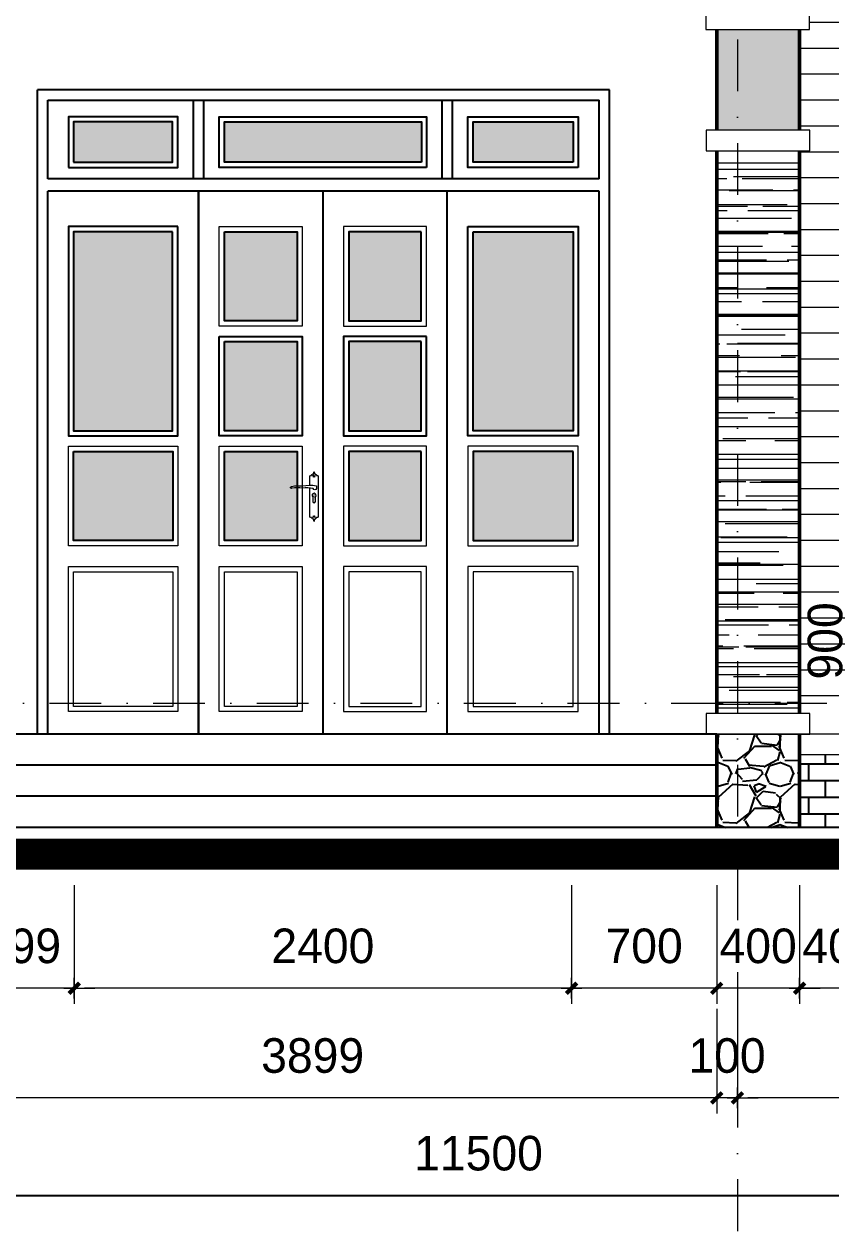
# Model space of a CAD drawing. Header units: millimetres. Extents: x 615730 to 2792744, y 139412 to 597571.
# Drawn here: x 727127 to 731020, y 287690 to 293491 of the extents above; entities that cross this region are included whole.
import ezdxf

# ---------------------------------------------------------------- set-up
doc = ezdxf.new("R2010")
doc.units = ezdxf.units.MM
doc.header["$MEASUREMENT"] = 0
doc.header["$PDMODE"] = 34
doc.linetypes.add('DASHDOT', pattern=[1, 0.5, -0.25, 0, -0.25])
doc.layers.get('0').update_dxf_attribs({"lineweight": 5})
for name, color, linetype, lineweight in [('3', 7, 'Continuous', 18), ('DIM', 7, 'Continuous', 50), ('HATCH', 42, 'Continuous', 5), ('KT', 148, 'Continuous', 18), ('NET-THAY', 4, 'Continuous', 20), ('TIM TRUC', 149, 'DASHDOT', 9), ('VATLIEU', 35, 'Continuous', 9), ('VLIEU', 250, 'Continuous', 9)]:
    doc.layers.add(name, color=color, linetype=linetype, lineweight=lineweight)
for name, color, linetype in [('DA', 135, 'Continuous'), ('H', 252, 'Continuous'), ('HACH', 250, 'Continuous'), ('NET MANH', 252, 'Continuous'), ('noi that', 29, 'Continuous'), ('NOITHAT', 144, 'Continuous'), ('VL', 155, 'Continuous')]:
    doc.layers.add(name, color=color, linetype=linetype)
doc.styles.add('VNI-AVO', font='vni-roms.shx')
doc.dimstyles.new('1-50b', dxfattribs={"dimtxt": 167, "dimasz": 50, "dimexe": 75, "dimexo": 150, "dimgap": 120, "dimtad": 1, "dimdec": 0, "dimzin": 12, "dimtxsty": 'VNI-AVO', "dimblk": ']', "dimcen": 0, "dimdle": 50, "dimclrd": 252, "dimclre": 252, "dimclrt": 2, "dimadec": 0, "dimazin": 0, "dimtfac": 1, "dimtdec": 0, "dimtix": 1, "dimtmove": 2, "dimatfit": 0, "dimldrblk": 'OPEN90', "dimfxl": 1, "dimlwd": -1, "dimlwe": -1, "dimarcsym": 0})

# ---------------------------------------------------------------- blocks, each defined once
blk = doc.blocks.new('KH')
for p, q in [((-8, 103), (-2, 103)), ((-4.9, 100), (-4.9, 105.9)), ((-8, -90.3), (-2, -90.3)), ((-4.9, -87.2), (-4.9, -93.2))]:
    blk.add_line(p, q)
for points, format in [([(-24.9, 60.5), (-24.9, 106.4, -0.071609), (-17.2, 108.3, 0.479125), (-18, 110.4, -0.235926), (-14.6, 111, 0.959415), (-12.5, 110.7, -0.383133), (-10.2, 112.7), (-8.1, 112.7), (-8.1, 113.4), (-9.3, 113.4, -0.653045), (-7.7, 117.5, 0.420902), (-6.1, 121.7, -0.384053), (-4.9, 126.4, -0.384053), (-3.8, 121.7, 0.420902), (-2.1, 117.5, -0.653045), (-0.5, 113.4), (-1.8, 113.4), (-1.8, 112.7), (0.3, 112.7, -0.383133), (2.6, 110.7, 0.959415), (4.8, 111, -0.235926), (8.1, 110.4, 0.479125), (7.4, 108.3, -0.071609), (15.1, 106.4), (15.1, -93.6, -0.071609), (7.4, -95.6, 0.479125), (8.1, -97.7, -0.235926), (4.8, -98.3, 0.959415), (2.6, -97.9, -0.383133), (0.3, -99.9), (-1.8, -99.9), (-1.8, -100.7), (-0.5, -100.7, -0.653045), (-2.1, -104.8, 0.420902), (-3.8, -109, -0.384053), (-4.9, -113.6, -0.384053), (-6.1, -109, 0.420902), (-7.7, -104.8, -0.653045), (-9.3, -100.7), (-8.1, -100.7), (-8.1, -99.9), (-10.2, -99.9, -0.383133), (-12.5, -97.9, 0.959415), (-14.6, -98.3, -0.235926), (-18, -97.7, 0.479125), (-17.2, -95.6, -0.071609), (-24.9, -93.6), (-24.9, 46.9)], "xyb"), ([(-4.8, 16.2, 6, 6, 0), (-4.8, 11.5, 4, 3, 0), (-4.8, 3.2, 1.8, 0.8, 0), (-4.8, -4.9, 1, 1.2, 0), (-4.8, -7.9, 1.2, 1.2, 0)], "xyseb")]:
    blk.add_lwpolyline(points, format=format)
blk.add_lwpolyline([(-9.5, 45, 0.067822), (-59.8, 46.7, 0.044011), (-111.6, 46.7, -0.789754), (-119.2, 50.9, -0.143435), (-92.2, 57.5, 0.029716), (-27.7, 60.3, -0.075751), (6.4, 57.7), (6.4, 44.8, -0.717442)], format="xyb", close=True)
for points in [[(-11.2, 4.2), (-11.2, -18.5)], [(1.6, -18.5), (1.6, 4.2)]]:
    blk.add_lwpolyline(points)
for centre in [(-4.9, 103), (-4.9, -90.3)]:
    blk.add_circle(centre, 3.92)
for centre, radius, start, end in [((-4.8, 11.8), 9.94, 309.90019, 230.09981), ((-4.8, -18.5), 6.38, 180, 0)]:
    blk.add_arc(centre, radius, start, end)
blk = doc.blocks.new(']')
for p, q in [((1, 0), (-1, 0)), ((0, 1), (0, -1))]:
    blk.add_line(p, q)
at = {"color": 9, "const_width": 0.4}
blk.add_lwpolyline([(-0.51, -0.51), (0.51, 0.51)], dxfattribs=at)
blk = doc.blocks.new('*D33')
at = {"layer": 'DEFPOINTS', "color": 0, "transparency": 16777216}
for p in [(730868.9, 289485.2), (731268.9, 289485.2), (730868.9, 288837.4)]:
    blk.add_point(p, dxfattribs=at)
at = {"layer": 'HATCH', "color": 252, "transparency": 16777216}
for p, q in [((730868.9, 289335.2), (730868.9, 288762.4)), ((731268.9, 289335.2), (731268.9, 288762.4)), ((730818.9, 288837.4), (730768.9, 288837.4)), ((731268.9, 288837.4), (730868.9, 288837.4)), ((731318.9, 288837.4), (731368.9, 288837.4))]:
    blk.add_line(p, q, dxfattribs=at)
at = {"layer": 'HATCH', "color": 252, "transparency": 16777216, "xscale": 50, "yscale": 50, "zscale": 50}
blk.add_blockref(']', (730868.9, 288837.4), dxfattribs=at)
at = {"layer": 'HATCH', "color": 252, "transparency": 16777216, "xscale": 50, "yscale": 50, "zscale": 50, "rotation": 180}
blk.add_blockref(']', (731268.9, 288837.4), dxfattribs=at)
at = {"layer": 'HATCH', "color": 2, "transparency": 16777216, "insert": (731068.9, 289040.9), "char_height": 167, "attachment_point": 5, "style": 'VNI-AVO'}
blk.add_mtext('400', dxfattribs=at)
blk = doc.blocks.new('_Open90')
at = {"color": 0, "linetype": 'ByBlock', "lineweight": -2}
for p, q in [((0, 0), (-1, 0)), ((-0.5, 0.5), (0, 0)), ((0, 0), (-0.5, -0.5))]:
    blk.add_line(p, q, dxfattribs=at)
blk = doc.blocks.new('*D34')
at = {"layer": 'DEFPOINTS', "color": 0, "transparency": 16777216}
for p in [(730468.9, 289485.2), (730868.9, 289485.2), (730468.9, 288837.4)]:
    blk.add_point(p, dxfattribs=at)
at = {"layer": 'HATCH', "color": 252, "transparency": 16777216}
for p, q in [((730468.9, 289335.2), (730468.9, 288762.4)), ((730868.9, 289335.2), (730868.9, 288762.4)), ((730418.9, 288837.4), (730368.9, 288837.4)), ((730868.9, 288837.4), (730468.9, 288837.4)), ((730918.9, 288837.4), (730968.9, 288837.4))]:
    blk.add_line(p, q, dxfattribs=at)
at = {"layer": 'HATCH', "color": 252, "transparency": 16777216, "xscale": 50, "yscale": 50, "zscale": 50}
blk.add_blockref(']', (730468.9, 288837.4), dxfattribs=at)
at = {"layer": 'HATCH', "color": 252, "transparency": 16777216, "xscale": 50, "yscale": 50, "zscale": 50, "rotation": 180}
blk.add_blockref(']', (730868.9, 288837.4), dxfattribs=at)
at = {"layer": 'HATCH', "color": 2, "transparency": 16777216, "insert": (730668.9, 289040.9), "char_height": 167, "attachment_point": 5, "style": 'VNI-AVO'}
blk.add_mtext('400', dxfattribs=at)
blk = doc.blocks.new('*D35')
at = {"layer": 'DEFPOINTS', "color": 0, "transparency": 16777216}
for p in [(729768.7, 289485.2), (730468.9, 289485.2), (729768.7, 288837.4)]:
    blk.add_point(p, dxfattribs=at)
at = {"layer": 'HATCH', "color": 252, "transparency": 16777216}
for p, q in [((729768.7, 289335.2), (729768.7, 288762.4)), ((730468.9, 289335.2), (730468.9, 288762.4)), ((730418.9, 288837.4), (729818.7, 288837.4))]:
    blk.add_line(p, q, dxfattribs=at)
at = {"layer": 'HATCH', "color": 252, "transparency": 16777216, "xscale": 50, "yscale": 50, "zscale": 50, "rotation": 180}
blk.add_blockref(']', (729768.7, 288837.4), dxfattribs=at)
at = {"layer": 'HATCH', "color": 252, "transparency": 16777216, "xscale": 50, "yscale": 50, "zscale": 50}
blk.add_blockref(']', (730468.9, 288837.4), dxfattribs=at)
at = {"layer": 'HATCH', "color": 2, "transparency": 16777216, "insert": (730118.8, 289040.9), "char_height": 167, "attachment_point": 5, "style": 'VNI-AVO'}
blk.add_mtext('700', dxfattribs=at)
blk = doc.blocks.new('*D36')
at = {"layer": 'DEFPOINTS', "color": 0, "transparency": 16777216}
for p in [(727368.7, 289485.2), (729768.7, 289485.2), (727368.7, 288837.4)]:
    blk.add_point(p, dxfattribs=at)
at = {"layer": 'HATCH', "color": 252, "transparency": 16777216}
for p, q in [((727368.7, 289335.2), (727368.7, 288762.4)), ((729768.7, 289335.2), (729768.7, 288762.4)), ((729718.7, 288837.4), (727418.7, 288837.4))]:
    blk.add_line(p, q, dxfattribs=at)
at = {"layer": 'HATCH', "color": 252, "transparency": 16777216, "xscale": 50, "yscale": 50, "zscale": 50, "rotation": 180}
blk.add_blockref(']', (727368.7, 288837.4), dxfattribs=at)
at = {"layer": 'HATCH', "color": 252, "transparency": 16777216, "xscale": 50, "yscale": 50, "zscale": 50}
blk.add_blockref(']', (729768.7, 288837.4), dxfattribs=at)
at = {"layer": 'HATCH', "color": 2, "transparency": 16777216, "insert": (728568.7, 289040.9), "char_height": 167, "attachment_point": 5, "style": 'VNI-AVO'}
blk.add_mtext('2400', dxfattribs=at)
blk = doc.blocks.new('*D37')
at = {"layer": 'DEFPOINTS', "color": 0, "transparency": 16777216}
for p in [(726869.7, 289613.9), (727368.7, 289485.2), (726869.7, 288837.4)]:
    blk.add_point(p, dxfattribs=at)
at = {"layer": 'HATCH', "color": 252, "transparency": 16777216}
for p, q in [((726869.7, 289463.9), (726869.7, 288762.4)), ((727368.7, 289335.2), (727368.7, 288762.4)), ((726819.7, 288837.4), (726769.7, 288837.4)), ((727368.7, 288837.4), (726869.7, 288837.4)), ((727418.7, 288837.4), (727468.7, 288837.4))]:
    blk.add_line(p, q, dxfattribs=at)
at = {"layer": 'HATCH', "color": 252, "transparency": 16777216, "xscale": 50, "yscale": 50, "zscale": 50}
blk.add_blockref(']', (726869.7, 288837.4), dxfattribs=at)
at = {"layer": 'HATCH', "color": 252, "transparency": 16777216, "xscale": 50, "yscale": 50, "zscale": 50, "rotation": 180}
blk.add_blockref(']', (727368.7, 288837.4), dxfattribs=at)
at = {"layer": 'HATCH', "color": 2, "transparency": 16777216, "insert": (727119.2, 289040.9), "char_height": 167, "attachment_point": 5, "style": 'VNI-AVO'}
blk.add_mtext('499', dxfattribs=at)
blk = doc.blocks.new('*D383')
at = {"layer": 'DEFPOINTS', "color": 0, "ltscale": 10, "transparency": 16777216}
for p in [(723569.7, 289614, 4.6), (735069.7, 289485.2), (735069.7, 287837)]:
    blk.add_point(p, dxfattribs=at)
at = {"layer": 'VL', "color": 252, "ltscale": 10, "transparency": 16777216}
for p, q in [((723569.7, 289464), (723569.7, 287762)), ((735069.7, 289335.2), (735069.7, 287762)), ((723619.7, 287837), (735019.7, 287837))]:
    blk.add_line(p, q, dxfattribs=at)
at = {"layer": 'VL', "color": 252, "ltscale": 10, "transparency": 16777216, "xscale": 50, "yscale": 50, "zscale": 50, "rotation": 180}
blk.add_blockref(']', (723569.7, 287837), dxfattribs=at)
at = {"layer": 'VL', "color": 252, "ltscale": 10, "transparency": 16777216, "xscale": 50, "yscale": 50, "zscale": 50}
blk.add_blockref(']', (735069.7, 287837), dxfattribs=at)
at = {"layer": 'VL', "color": 2, "ltscale": 10, "transparency": 16777216, "insert": (729319.7, 288040.5), "char_height": 167, "attachment_point": 5, "style": 'VNI-AVO'}
blk.add_mtext('11500', dxfattribs=at)
blk = doc.blocks.new('*D617')
at = {"layer": 'DEFPOINTS', "color": 0, "ltscale": 10, "transparency": 16777216}
for p in [(733768.7, 288952.9), (730568.7, 288837.4), (730568.7, 288308.2)]:
    blk.add_point(p, dxfattribs=at)
at = {"layer": 'KT', "color": 252, "ltscale": 10, "transparency": 16777216}
for p, q in [((733768.7, 288802.9), (733768.7, 288233.2)), ((730568.7, 288687.4), (730568.7, 288233.2)), ((733718.7, 288308.2), (730618.7, 288308.2))]:
    blk.add_line(p, q, dxfattribs=at)
at = {"layer": 'KT', "color": 252, "ltscale": 10, "transparency": 16777216, "xscale": 50, "yscale": 50, "zscale": 50, "rotation": 180}
blk.add_blockref(']', (730568.7, 288308.2), dxfattribs=at)
at = {"layer": 'KT', "color": 252, "ltscale": 10, "transparency": 16777216, "xscale": 50, "yscale": 50, "zscale": 50}
blk.add_blockref(']', (733768.7, 288308.2), dxfattribs=at)
at = {"layer": 'KT', "color": 2, "ltscale": 10, "transparency": 16777216, "insert": (732168.7, 288511.7), "char_height": 167, "attachment_point": 5, "style": 'VNI-AVO'}
blk.add_mtext('3200', dxfattribs=at)
blk = doc.blocks.new('*D618')
at = {"layer": 'DEFPOINTS', "color": 0, "ltscale": 10, "transparency": 16777216}
for p in [(730468.9, 288887.4), (730568.7, 288837.4), (730468.9, 288308.2)]:
    blk.add_point(p, dxfattribs=at)
at = {"layer": 'KT', "color": 252, "ltscale": 10, "transparency": 16777216}
for p, q in [((730468.9, 288737.4), (730468.9, 288233.2)), ((730568.7, 288687.4), (730568.7, 288233.2)), ((730418.9, 288308.2), (730368.9, 288308.2)), ((730568.7, 288308.2), (730468.9, 288308.2)), ((730618.7, 288308.2), (730668.7, 288308.2))]:
    blk.add_line(p, q, dxfattribs=at)
at = {"layer": 'KT', "color": 252, "ltscale": 10, "transparency": 16777216, "xscale": 50, "yscale": 50, "zscale": 50}
blk.add_blockref(']', (730468.9, 288308.2), dxfattribs=at)
at = {"layer": 'KT', "color": 252, "ltscale": 10, "transparency": 16777216, "xscale": 50, "yscale": 50, "zscale": 50, "rotation": 180}
blk.add_blockref(']', (730568.7, 288308.2), dxfattribs=at)
at = {"layer": 'KT', "color": 2, "ltscale": 10, "transparency": 16777216, "insert": (730518.8, 288511.7), "char_height": 167, "attachment_point": 5, "style": 'VNI-AVO'}
blk.add_mtext('100', dxfattribs=at)
blk = doc.blocks.new('*D619')
at = {"layer": 'DEFPOINTS', "color": 0, "ltscale": 10, "transparency": 16777216}
for p in [(726569.7, 288887.4), (730468.9, 288887.4), (726569.7, 288308.2)]:
    blk.add_point(p, dxfattribs=at)
at = {"layer": 'KT', "color": 252, "ltscale": 10, "transparency": 16777216}
for p, q in [((726569.7, 288737.4), (726569.7, 288233.2)), ((730468.9, 288737.4), (730468.9, 288233.2)), ((730418.9, 288308.2), (726619.7, 288308.2))]:
    blk.add_line(p, q, dxfattribs=at)
at = {"layer": 'KT', "color": 252, "ltscale": 10, "transparency": 16777216, "xscale": 50, "yscale": 50, "zscale": 50, "rotation": 180}
blk.add_blockref(']', (726569.7, 288308.2), dxfattribs=at)
at = {"layer": 'KT', "color": 252, "ltscale": 10, "transparency": 16777216, "xscale": 50, "yscale": 50, "zscale": 50}
blk.add_blockref(']', (730468.9, 288308.2), dxfattribs=at)
at = {"layer": 'KT', "color": 2, "ltscale": 10, "transparency": 16777216, "insert": (728519.3, 288511.7), "char_height": 167, "attachment_point": 5, "style": 'VNI-AVO'}
blk.add_mtext('3899', dxfattribs=at)
blk = doc.blocks.new('*D1311')
at = {"layer": 'DEFPOINTS', "color": 0, "ltscale": 10, "transparency": 16777216}
for p in [(731144.7, 290963.9), (731196.1, 290963.9), (730918.9, 290063.9)]:
    blk.add_point(p, dxfattribs=at)
at = {"layer": 'VLIEU', "color": 252, "ltscale": 10, "transparency": 16777216}
for p, q in [((731294.7, 290963.9), (731271.1, 290963.9)), ((731196.1, 290113.9), (731196.1, 290913.9)), ((731068.9, 290063.9), (731271.1, 290063.9))]:
    blk.add_line(p, q, dxfattribs=at)
at = {"layer": 'VLIEU', "color": 252, "ltscale": 10, "transparency": 16777216, "xscale": 50, "yscale": 50, "zscale": 50}
for p, rotation in [((731196.1, 290963.9), 90), ((731196.1, 290063.9), 270)]:
    blk.add_blockref(']', p, dxfattribs=dict(at, rotation=rotation))
at = {"layer": 'VLIEU', "color": 2, "ltscale": 10, "transparency": 16777216, "insert": (730992.6, 290513.9), "char_height": 167, "attachment_point": 5, "rotation": 90, "style": 'VNI-AVO'}
blk.add_mtext('900', dxfattribs=at)

msp = doc.modelspace()

# ---------------------------------------------------------------- hatches: boundary and pattern name
at = {"layer": 'H', "ltscale": 10}
h = msp.add_hatch(dxfattribs=at)
h.set_pattern_fill('AR-B816', color=256, scale=10, style=0)
h.set_pattern_definition([(0, (1073.85, 0), (0, 80), []), (90, (1073.85, 0), (-80, 80), [80, -80])])
h.paths.add_polyline_path([(730868.9, 289963.9), (734869.7, 289963.9), (734869.7, 289613.9), (730868.9, 289613.9)])
at = {"layer": 'HACH', "ltscale": 10}
h = msp.add_hatch(dxfattribs=at)
h.set_pattern_fill('AR-SAND', color=256, scale=50, style=0)
h.set_pattern_definition([(37.5, (112653.004, 2090.585), (-3.149668, 96.3411885), [0, -76, 0, -85, 0, -81.25]), (7.5, (112653, 2090.59), (88.488835, 141.107303), [0, -41, 0, -68.5, 0, -26.25]), (327.5, (112591.504, 2090.585), (155.707093, 0.282953), [0, -25, 0, -90, 0, -117.5]), (317.5, (112591.5, 2090.59), (150.30633, 43.883778), [0, -12.5, 0, -59, 0, -67.5])])
h.paths.add_polyline_path([(726469.7, 292979.6), (726870.3, 292979.6), (726870.4, 293464.3), (726469.7, 293464.3)])
h.paths.add_polyline_path([(730468.9, 292979.6), (730868.9, 292979.6), (730868.9, 293464.3), (730468.9, 293464.3)])
at = {"layer": 'KT', "ltscale": 10}
h = msp.add_hatch(dxfattribs=at)
h.set_pattern_fill('LINE', color=256, scale=1000, style=0)
h.paths.add_polyline_path([(729456.5, 296511.7), (728902.6, 296039.3), (730036.1, 296039.3)])
h.paths.add_polyline_path([(730569.7, 295604.4), (730036.1, 296039.3), (728902.6, 296039.3), (728597.2, 295778.9), (730569.7, 294171.1)])
h.paths.add_polyline_path([(730569.7, 295604.4), (730569.7, 294171.1), (731395.3, 293498.1), (731268.9, 293343.1), (730868.9, 293669.1), (730868.9, 293564.3), (730916.9, 293564.3), (730916.9, 293464.3), (730868.9, 293464.3), (730868.9, 292979.6), (730918.9, 292979.6), (730918.9, 292879.6), (730868.9, 292879.6), (730868.9, 290213.9), (731372.7, 290213.9), (731339.2, 290226.8), (731390.3, 290216.4), (731356.8, 290243.1), (731395.8, 290225.5), (731382.9, 290257.3), (731403.6, 290230.3), (731408.3, 290267.7), (731413.8, 290233.4), (731428.6, 290270.8), (731425.6, 290229.7), (731446.5, 290267.7), (731439.1, 290230.6), (731457.9, 290266.5), (731447.5, 290221.5), (731460.9, 290234.2), (731460.9, 290232.4), (731477, 290213.9), (731482.8, 290213.9), (731478.1, 290250.4), (731484.6, 290256.6), (731478.5, 290247.3), (731480.3, 290233.2), (731497.7, 290244.9), (731481.4, 290224.9), (731482, 290219.9), (731506.1, 290236.5), (731488.1, 290213.9), (731500.6, 290213.9), (731518.6, 290221.2), (731508.7, 290213.9), (731542.3, 290213.9), (731507.5, 290306.2), (731557.3, 290372.8), (731555.7, 290352.6), (731508.6, 290303.4), (731520.1, 290272.8), (731595.1, 290316.3), (731582.3, 290300.3), (731521.1, 290270.1), (731542.3, 290213.9), (731614.1, 290213.9), (731623.7, 290226.9), (731602.9, 290287.1), (731617.6, 290297), (731638, 290213.9), (731672.9, 290213.9), (731698.3, 290239.5), (731693.5, 290213.9), (731698.3, 290213.9), (731732, 290238.3), (731733.5, 290243), (731734.1, 290240.1), (731734.5, 290240.1), (731782.3, 290274.8), (731811.9, 290282.6), (731779.9, 290266.9), (731827.1, 290253.5), (731779.7, 290259.6), (731779.3, 290258.9), (731823.4, 290236), (731783.5, 290238.7), (731801, 290213.9), (733029.3, 290213.9), (732995.8, 290226.8), (733046.9, 290216.4), (733013.4, 290243.1), (733052.4, 290225.5), (733039.5, 290257.3), (733060.2, 290230.3), (733064.9, 290267.7), (733070.4, 290233.4), (733085.2, 290270.8), (733082.2, 290229.7), (733103.1, 290267.7), (733095.7, 290230.6), (733114.5, 290266.5), (733104.1, 290221.5), (733117.5, 290234.2), (733117.5, 290232.4), (733133.5, 290213.9), (733139.4, 290213.9), (733134.7, 290250.4), (733141.2, 290256.6), (733135.1, 290247.3), (733136.9, 290233.2), (733154.3, 290244.9), (733138, 290224.9), (733138.6, 290219.9), (733162.7, 290236.5), (733144.7, 290213.9), (733157.1, 290213.9), (733175.2, 290221.2), (733165.3, 290213.9), (733198.9, 290213.9), (733164.1, 290306.2), (733213.9, 290372.8), (733212.3, 290352.6), (733165.2, 290303.4), (733176.7, 290272.8), (733251.7, 290316.3), (733238.9, 290300.3), (733177.7, 290270.1), (733198.9, 290213.9), (733270.7, 290213.9), (733280.3, 290226.9), (733259.5, 290287.1), (733274.2, 290297), (733294.6, 290213.9), (733329.5, 290213.9), (733354.9, 290239.5), (733350.1, 290213.9), (733354.9, 290213.9), (733388.6, 290238.3), (733390.1, 290243), (733390.7, 290240.1), (733391.1, 290240.1), (733438.9, 290274.8), (733468.5, 290282.6), (733436.5, 290266.9), (733483.7, 290253.5), (733436.3, 290259.6), (733435.9, 290258.9), (733479.9, 290236), (733440.1, 290238.7), (733457.6, 290213.9), (733769.7, 290213.9), (733769.7, 290963.9), (733294.7, 290963.9), (732818.6, 290963.9), (732218.8, 290963.9), (731618.9, 290963.9), (731144.7, 290963.9), (731144.7, 293263.9), (731618.9, 293263.9), (732218.8, 293263.9), (732818.6, 293263.9), (733294.7, 293263.9), (733769.7, 293263.9), (733769.7, 294063.9), (731268.9, 294063.9), (731268.9, 294663.9), (731723.6, 294663.9)])
h.paths.add_polyline_path([(731646.6, 290520.1), (731629.7, 290527.5), (731625, 290523), (731629.4, 290527.7), (731627.4, 290528.6), (731617.4, 290519.6), (731644.8, 290512), (731645.6, 290513.7)], flags=16)
h.paths.add_polyline_path([(731638.3, 290556.5), (731639, 290556.6), (731638.6, 290556.9), (731637.9, 290556.7)], flags=16)
h.paths.add_polyline_path([(731669.1, 290561.8), (731664.7, 290575.1), (731673.6, 290562.4), (731679.1, 290578.7), (731680.3, 290560.5), (731693.5, 290579.5), (731688.9, 290561.4), (731716.1, 290572.9), (731701, 290557.8), (731752.8, 290560.4), (731714.2, 290551.6), (731781, 290544.8), (731719.1, 290546.3), (731755.7, 290524.7), (731703.1, 290545.2), (731736.1, 290516.7), (731693.8, 290543.7), (731706.4, 290519.3), (731707, 290520.3), (731705, 290522.1), (731693.8, 290543.7), (731736.1, 290516.7), (731703.1, 290545.2), (731755.7, 290524.7), (731719.1, 290546.3), (731781, 290544.8), (731714.2, 290551.6), (731742.7, 290558.1), (731743.4, 290559.9), (731701, 290557.8), (731716.1, 290572.9), (731688.9, 290561.4), (731693.5, 290579.5), (731680.3, 290560.5), (731679.1, 290578.7), (731672.8, 290560.1)], flags=16)
h.paths.add_polyline_path([(731683.1, 290430.3), (731682.7, 290430.4), (731690.1, 290358.9), (731779.1, 290442.6), (731778.8, 290415.3), (731690.4, 290356.2), (731697.8, 290284.7), (731705.6, 290280.6), (731703.6, 290306.8), (731724.2, 290280.5), (731725.6, 290306.5), (731737, 290278.8), (731732.8, 290279.6), (731721.4, 290279.4), (731707.3, 290277), (731695.9, 290271.1), (731686.6, 290262.7), (731684.6, 290254.3), (731684.7, 290254.1), (731687.3, 290254.2), (731685.2, 290252.7), (731687, 290247.8), (731695.7, 290244.9), (731715.1, 290242.7), (731715.1, 290242.6), (731712.9, 290243), (731692.9, 290245.2), (731651.9, 290228.6), (731684, 290251.8), (731684.6, 290254.1), (731652.1, 290253.1), (731678, 290264.9), (731651.9, 290272.6), (731694.5, 290273), (731675.1, 290296.6), (731697.8, 290284.7), (731697.3, 290290.2), (731591, 290400.3), (731623.9, 290387.2), (731695.9, 290302.9), (731682.7, 290430.4), (731610.4, 290452.6), (731603.3, 290465.8), (731682.6, 290435.2)], flags=16)
h.paths.add_polyline_path([(731490.1, 290367.2), (731488.9, 290366.9), (731489.2, 290365.7), (731489.3, 290365.6)], flags=16)
h.paths.add_polyline_path([(731446.4, 290368.1), (731447.6, 290368.6), (731446, 290368.9)], flags=16)
h.paths.add_polyline_path([(731461.9, 290410.6), (731470.9, 290389.1), (731473.3, 290411.5), (731476.4, 290389.9), (731484.5, 290410.3), (731484.6, 290388.8), (731505.3, 290405), (731489.2, 290385.5), (731524.6, 290394.1), (731490.9, 290379.1), (731544, 290374.2), (731491.3, 290368.2), (731490.8, 290374), (731489, 290378.7), (731483.4, 290385.3), (731480.5, 290386.8), (731469.9, 290388), (731459.9, 290387), (731448.6, 290379.6), (731442.9, 290371.3), (731413.1, 290387.1), (731442.2, 290380.6), (731425.4, 290396.1), (731452.4, 290388), (731443.9, 290406.7), (731460.1, 290387.8)], flags=16)
h.paths.add_polyline_path([(731878.6, 290425.9), (731883.7, 290425), (731896.6, 290414.9), (731900.8, 290418.3), (731901.1, 290437.2), (731886, 290431), (731881, 290454.5), (731871, 290427.9), (731870.4, 290422.7)], flags=16)
h.paths.add_polyline_path([(731874, 290386.1), (731849.9, 290378.8), (731849.6, 290377.4), (731850.4, 290352.1), (731850.5, 290352.2)], flags=16)
h.paths.add_polyline_path([(731875.3, 290402.8), (731826.3, 290401.7), (731827, 290386.4), (731827.9, 290386.5)], flags=16)
h.paths.add_polyline_path([(731883, 290396.3), (731882, 290397.8), (731881.9, 290397.7)], flags=16)
h.paths.add_polyline_path([(731924.5, 290303.1), (731922.3, 290353.3), (731912.9, 290361.6), (731912.4, 290360.1)], flags=17)
h.paths.add_polyline_path([(731866.2, 290419.8), (731812.5, 290423.9), (731827.5, 290288.8), (731912.7, 290316.8), (731909.7, 290295.3), (731830, 290288.1), (731827.9, 290284.9), (731812.4, 290424.8), (731817.7, 290423.5), (731870.1, 290419.5), (731869.5, 290421.8), (731831.5, 290446.2)], flags=16)
h.paths.add_polyline_path([(731452.9, 290363.3), (731467.9, 290364.1), (731467.9, 290364), (731472.6, 290364), (731478, 290364.8), (731473.1, 290326.5), (731468.2, 290361.7), (731446.8, 290329), (731455.9, 290361.6), (731455.2, 290362.1), (731421.6, 290339.7), (731447, 290366.7)], flags=16)
h.paths.add_polyline_path([(731938.2, 290392.3), (731931.4, 290380.9), (731960, 290375.3), (731939.7, 290371), (731976.6, 290353.7), (731951.9, 290358.1), (731981.6, 290331.9), (731934.2, 290352.3), (731957.8, 290309.6), (731921.8, 290350), (731933.7, 290358.5), (731929.6, 290374.1), (731922.4, 290385.5), (731918.1, 290391.2)], flags=16)
h.paths.add_polyline_path([(733294.9, 290556.5), (733295.6, 290556.6), (733295.2, 290556.9), (733294.5, 290556.7)], flags=16)
h.paths.add_polyline_path([(733303.2, 290520.1), (733286.3, 290527.5), (733281.6, 290523), (733286, 290527.7), (733284, 290528.6), (733274, 290519.6), (733301.3, 290512), (733302.2, 290513.7)], flags=16)
h.paths.add_polyline_path([(733325.7, 290561.8), (733321.3, 290575.1), (733330.2, 290562.4), (733335.7, 290578.7), (733336.9, 290560.5), (733350.1, 290579.5), (733345.5, 290561.4), (733372.7, 290572.9), (733357.6, 290557.8), (733409.4, 290560.4), (733370.8, 290551.6), (733437.6, 290544.8), (733375.7, 290546.3), (733412.3, 290524.7), (733359.7, 290545.2), (733392.6, 290516.7), (733350.4, 290543.7), (733363, 290519.3), (733363.6, 290520.3), (733361.6, 290522.1), (733350.4, 290543.7), (733392.6, 290516.7), (733359.7, 290545.2), (733412.3, 290524.7), (733375.7, 290546.3), (733437.6, 290544.8), (733370.8, 290551.6), (733399.3, 290558.1), (733400, 290559.9), (733357.6, 290557.8), (733372.7, 290572.9), (733345.5, 290561.4), (733350.1, 290579.5), (733336.9, 290560.5), (733335.7, 290578.7), (733329.4, 290560.1)], flags=16)
h.paths.add_polyline_path([(733146.7, 290367.2), (733145.5, 290366.9), (733145.8, 290365.7), (733145.9, 290365.6)], flags=16)
h.paths.add_polyline_path([(733103, 290368.1), (733104.2, 290368.6), (733102.6, 290368.9)], flags=16)
h.paths.add_polyline_path([(733100.5, 290406.7), (733116.7, 290387.8), (733118.5, 290410.6), (733127.5, 290389.1), (733129.9, 290411.5), (733133, 290389.9), (733141.1, 290410.3), (733141.2, 290388.8), (733161.9, 290405), (733145.8, 290385.5), (733181.2, 290394.1), (733147.5, 290379.1), (733200.6, 290374.2), (733147.9, 290368.2), (733147.4, 290374), (733145.6, 290378.7), (733140, 290385.3), (733137.1, 290386.8), (733126.5, 290388), (733116.5, 290387), (733105.2, 290379.6), (733099.5, 290371.3), (733069.7, 290387.1), (733098.8, 290380.6), (733082, 290396.1), (733109, 290388)], flags=16)
h.paths.add_polyline_path([(733339.7, 290430.3), (733339.3, 290430.4), (733346.7, 290358.9), (733435.7, 290442.6), (733435.4, 290415.3), (733347, 290356.2), (733354.4, 290284.7), (733362.2, 290280.6), (733360.2, 290306.8), (733380.8, 290280.5), (733382.1, 290306.5), (733393.6, 290278.8), (733389.3, 290279.6), (733378, 290279.4), (733363.9, 290277), (733352.5, 290271.1), (733343.2, 290262.7), (733341.2, 290254.3), (733341.3, 290254.1), (733343.9, 290254.2), (733341.8, 290252.7), (733343.6, 290247.8), (733352.3, 290244.9), (733371.7, 290242.7), (733371.7, 290242.6), (733369.5, 290243), (733349.5, 290245.2), (733308.5, 290228.6), (733340.6, 290251.8), (733341.1, 290254.1), (733308.7, 290253.1), (733334.6, 290264.9), (733308.5, 290272.6), (733351.1, 290273), (733331.7, 290296.6), (733354.4, 290284.7), (733353.9, 290290.2), (733247.6, 290400.3), (733280.5, 290387.2), (733352.5, 290302.9), (733339.3, 290430.4), (733267, 290452.6), (733259.9, 290465.8), (733339.2, 290435.2)], flags=16)
h.paths.add_polyline_path([(733103.6, 290366.7), (733109.5, 290363.3), (733124.5, 290364.1), (733124.5, 290364), (733129.2, 290364), (733134.6, 290364.8), (733129.7, 290326.5), (733124.8, 290361.7), (733103.4, 290329), (733112.5, 290361.6), (733111.8, 290362.1), (733078.2, 290339.7)], flags=16)
h.paths.add_polyline_path([(733530.6, 290386.1), (733506.5, 290378.8), (733506.2, 290377.4), (733507, 290352.1), (733507.1, 290352.2)], flags=16)
h.paths.add_polyline_path([(733531.9, 290402.8), (733482.9, 290401.7), (733483.6, 290386.4), (733484.5, 290386.5)], flags=16)
h.paths.add_polyline_path([(733539.6, 290396.3), (733538.6, 290397.8), (733538.5, 290397.7)], flags=16)
h.paths.add_polyline_path([(733522.8, 290419.8), (733488, 290446.2), (733525.5, 290422.1), (733525.9, 290422.3), (733514.8, 290463.9), (733529, 290431.5), (733537.6, 290454.5), (733542.6, 290431), (733557.7, 290437.2), (733557.4, 290418.3), (733570.5, 290429.1), (733567.8, 290406.8), (733583.6, 290407.3), (733579.8, 290391.5), (733594.8, 290392.3), (733588, 290380.9), (733616.6, 290375.3), (733596.3, 290371), (733633.2, 290353.7), (733608.5, 290358.1), (733638.2, 290331.9), (733590.8, 290352.3), (733614.4, 290309.6), (733579.1, 290349.3), (733581.1, 290303.1), (733568.4, 290362.6), (733580.7, 290351.7), (733590.3, 290358.5), (733586.2, 290374.1), (733579, 290385.5), (733571.4, 290395.5), (733557.9, 290411.2), (733540.3, 290425), (733535.2, 290425.9), (733527, 290422.7), (733525.6, 290412.4), (733522.9, 290411.7), (733469, 290424.8), (733469.1, 290423.9)], flags=16)
h.paths.add_polyline_path([(733487.9, 290290.1), (733569.3, 290316.8), (733566.3, 290295.3), (733486.6, 290288.1)], flags=16)
at = {"layer": 'noi that'}
h = msp.add_hatch(dxfattribs=at)
h.set_pattern_fill('GRAVEL', color=256, scale=300, style=0)
h.set_pattern_definition([(228.0128, (5289.1, -231.103), (-2399.99946965, -2700.0004025), [40.3608, -3995.7264]), (184.9697, (5262.101, -261.103), (3600.00031546, 299.9973921), [69.2604, -6856.7775]), (132.5104, (5193.101, -267.103), (2999.9972155, -3300.00260216), [48.8364, -4834.8096]), (267.2737, (5076.101, -342.103), (299.99880532, 6000.0000885), [63.0714, -6244.0674]), (292.8337, (5073.101, -405.103), (-1500.00297163, 3599.99892353), [61.8465, -6122.8119]), (357.2737, (5097.101, -462.103), (-6000.0000885, 299.99880532), [63.0714, -6244.0674]), (37.6942, (5160.101, -465.103), (-3900.00220369, -2999.99712155), [83.4087, -8257.4547]), (72.2553, (5226.101, -414.103), (2100.00322881, 6599.99886937), [78.7464, -7795.8963]), (121.4296, (5250.101, -339.103), (-2400.00247025, 3899.99851095), [63.285, -6265.2219]), (175.2364, (5217.1, -285.103), (3300.0002839, -299.9974598), [72.2496, -3540.2289]), (222.3974, (5145.101, -279.103), (-3600.00220532, -3299.9976246), [93.4344, -9250.0125]), (138.8141, (5373.1, -345.103), (-2100.000884, 1799.999194), [31.8903, -3157.1532]), (171.4692, (5349.101, -324.103), (3899.99948544, -600.002373), [60.6711, -6006.4533]), (225, (5289.1, -315.1), (-3e-14, -300.00009), [42.4263, -381.8376]), (203.1986, (5268.1, -279.103), (1499.9999192, 600.0003976), [22.8474, -2261.8845]), (291.8014, (5247.1, -288.1), (-299.999973, 900.000082), [32.3109, -1583.2386]), (30.9638, (5259.1, -318.103), (899.9994067, 600.000745), [52.4787, -1696.8069]), (161.5651, (5304.1, -291.1), (600.00013, -299.999521), [37.9473, -910.7361]), (16.3895, (5073.101, -288.103), (3000.00065952, 899.99781295), [53.16, -5262.8535]), (70.3462, (5124.101, -273.103), (-1199.9985742, -3300.0006407), [44.5983, -4415.2224]), (293.1986, (5304.1, -231.103), (-600.0003976, 1499.9999192), [45.6945, -2239.0374]), (343.6105, (5322.101, -273.103), (-3000.00065952, 899.99781295), [53.16, -5262.8535]), (339.444, (5073.1, -474.103), (-1500.0005534, 599.998799), [51.264, -2511.9372]), (294.7751, (5121.101, -492.103), (-1499.9976568, 3300.00102655), [42.9534, -4252.3929]), (66.8014, (5307.1, -531.103), (600.0003976, 1499.9999192), [45.6945, -2239.0374]), (17.354, (5325.101, -489.103), (-3900.00060573, -1199.99835068), [50.2893, -4978.6272]), (69.444, (5160.1, -531.103), (-599.998799, -1500.0005534), [25.632, -2537.5692]), (101.3099, (5289.1, -531.1), (-299.9992896, 1200.0002257), [15.297, -1514.4087]), (165.9638, (5286.1, -516.1), (900.000164, -299.999417), [61.8465, -1175.085]), (186.009, (5226.101, -501.103), (2999.99992527, 299.99979524), [57.315, -5674.1769]), (303.6901, (5259.1, -345.1), (-300.0004, 599.999867), [43.2666, -1038.3987]), (353.1572, (5283.101, -381.103), (5099.99980964, -600.00239938), [75.5382, -7478.2689]), (60.9454, (5358.1, -390.103), (-1200.0000082, -2100.0001154), [30.8868, -3057.8022]), (90, (5373.1, -363.1), (-300, 300), [18, -282]), (120.2564, (5220.1, -492.103), (1199.99846604, -2100.00073676), [41.6772, -4126.056]), (48.0128, (5199.1, -456.103), (2399.99946965, 2700.0004025), [80.7216, -3955.3656]), (0, (5253.1, -396.1), (300, 300), [78, -222]), (325.3048, (5331.101, -396.103), (-2999.9982777, 2100.0025829), [47.4342, -4695.9822]), (254.0546, (5370.1, -423.103), (-299.9999668, -1200.000038), [43.6806, -2140.3524]), (207.646, (5358.101, -465.103), (-5699.99874215, -3000.00231395), [71.1195, -7040.8422]), (175.4261, (5295.101, -498.103), (-3900.0001675, 299.99844035), [75.2397, -7448.7222])])
h.paths.add_polyline_path([(730469.3, 290063.9), (730868.9, 290063.9), (730868.9, 289613.9), (730469.3, 289613.9)])
at = {"layer": 'VATLIEU', "ltscale": 10}
h = msp.add_hatch(dxfattribs=at)
h.set_pattern_fill('AR-RROOF', color=256, scale=100, style=0)
h.set_pattern_definition([(0, (137519.03, 2090.59), (220, 100), [1500, -200, 500, -100]), (0, (137652.03, 2140.59), (-100, 133), [300, -33, 600, -75]), (0, (137569.03, 2175.585), (520, 67), [800, -140, 400, -100])])
h.paths.add_polyline_path([(730468.9, 290163.9), (730868.9, 290163.9), (730868.9, 292879.6), (730468.9, 292879.6)])
at = {"layer": 'VLIEU', "ltscale": 10}
h = msp.add_hatch(color=5, dxfattribs=at)
h.set_gradient(color1=(0, 0, 255), one_color=1, tint=1, name='HEMISPHERICAL')
h.paths.add_polyline_path([(727366.1, 293018.4), (727366.1, 292823.8), (727843.7, 292823.8), (727843.7, 293018.4)])
h.paths.add_polyline_path([(727843.7, 292488.5), (727366.1, 292488.5), (727366.1, 291528.1), (727843.7, 291528.1)])
h.paths.add_polyline_path([(727844, 290998), (727844, 291428.1), (727366.1, 291428.1), (727366.1, 290998)])
h.paths.add_polyline_path([(728093.7, 290998), (728444, 290998), (728444, 291252.4, 0.020933), (728419.4, 291251.2, -0.789754), (728411.7, 291255.5, -0.143435), (728438.7, 291262, 0.002431), (728444, 291262), (728444, 291428.1), (728093.7, 291428.1)])
h.paths.add_polyline_path([(728444, 291958.3), (728093.7, 291958.3), (728093.7, 291528.1), (728444, 291528.1)])
h.paths.add_polyline_path([(728444, 292488.5), (728093.7, 292488.5), (728093.7, 292058.3), (728444, 292058.3)])
h.paths.add_polyline_path([(729043.7, 292488.5), (728693.4, 292488.5), (728693.4, 292058.3), (729043.7, 292058.3)])
h.paths.add_polyline_path([(728693.4, 291958.3), (728693.4, 291528.1), (729043.7, 291528.1), (729043.7, 291958.3)])
h.paths.add_polyline_path([(729043.7, 291428.1), (728693.4, 291428.1), (728693.4, 290998), (729043.7, 290998)])
h.paths.add_polyline_path([(729776.1, 291428.1), (729293.4, 291428.1), (729293.4, 290998), (729776.1, 290998)])
h.paths.add_polyline_path([(729776.1, 292488.5), (729293.7, 292488.5), (729293.7, 291528.1), (729776.1, 291528.1)])
h.paths.add_polyline_path([(729293.7, 293018.4), (729293.7, 292823.8), (729776.1, 292823.8), (729776.1, 293018.4)])
h.paths.add_polyline_path([(729043.8, 292823.8), (729043.8, 293018.4), (728093.5, 293018.4), (728093.5, 292823.8)])

# ---------------------------------------------------------------- linework, layer by layer
at = {"layer": '3'}
msp.add_lwpolyline([(736852.4, 289613.9), (722030.9, 289613.9)], dxfattribs=at)
at = {"layer": 'DA', "elevation": -63.6}
for points in [[(727341.1, 292798.8), (727868.7, 292798.8), (727868.7, 293043.4), (727341.1, 293043.4)], [(729068.8, 292798.8), (728068.5, 292798.8), (728068.5, 293043.4), (729068.8, 293043.4)], [(729801.1, 292798.8), (729268.7, 292798.8), (729268.7, 293043.4), (729801.1, 293043.4)]]:
    msp.add_lwpolyline(points, close=True, dxfattribs=at)
at = {"layer": 'DA'}
for points in [[(727868.7, 292513.5), (727341.1, 292513.5), (727341.1, 291503.1), (727868.7, 291503.1)], [(729268.7, 292513.5), (729801.1, 292513.5), (729801.1, 291503.1), (729268.7, 291503.1)], [(728068.7, 291983.3), (728469, 291983.3), (728469, 291503.1), (728068.7, 291503.1)], [(729068.7, 291983.3), (728668.4, 291983.3), (728668.4, 291503.1), (729068.7, 291503.1)]]:
    msp.add_lwpolyline(points, close=True, dxfattribs=at)
at = {"layer": 'DIM', "ltscale": 10}
for p, q in [((730468.9, 292979.6), (730468.9, 293464.3)), ((730868.9, 292979.6), (730868.9, 293464.3)), ((730468.9, 290163.9), (730468.9, 292879.6)), ((730868.9, 290163.9), (730868.9, 292879.6)), ((730468.9, 289613.9), (730468.9, 290063.9)), ((730868.9, 289613.9), (730868.9, 290063.9))]:
    msp.add_line(p, q, dxfattribs=at)
at = {"layer": 'HATCH', "const_width": 150}
msp.add_lwpolyline([(722030.9, 289485.2), (736852.4, 289485.2)], dxfattribs=at)
at = {"layer": 'KT'}
for points in [[(727868.7, 292513.5), (727341.1, 292513.5), (727341.1, 291503.1), (727868.7, 291503.1)], [(728068.7, 292513.5), (728469, 292513.5), (728469, 292033.3), (728068.7, 292033.3)], [(729068.7, 292513.5), (728668.4, 292513.5), (728668.4, 292033.3), (729068.7, 292033.3)], [(729268.7, 292513.5), (729801.1, 292513.5), (729801.1, 291503.1), (729268.7, 291503.1)], [(728068.7, 291983.3), (728469, 291983.3), (728469, 291503.1), (728068.7, 291503.1)], [(729068.7, 291983.3), (728668.4, 291983.3), (728668.4, 291503.1), (729068.7, 291503.1)], [(727341.1, 291453.1), (727869, 291453.1), (727869, 290973), (727341.1, 290973)], [(728068.7, 291453.1), (728469, 291453.1), (728469, 290973), (728068.7, 290973)], [(729068.7, 291453.1), (728668.4, 291453.1), (728668.4, 290973), (729068.7, 290973)], [(729801.1, 291453.1), (729268.4, 291453.1), (729268.4, 290973), (729801.1, 290973)], [(727341.1, 290873), (727869, 290873), (727869, 290172.8), (727341.1, 290172.8)], [(728068.7, 290873), (728469, 290873), (728469, 290172.8), (728068.7, 290172.8)], [(729068.7, 290873), (728668.4, 290873), (728668.4, 290172.8), (729068.7, 290172.8)], [(729801.1, 290873), (729268.4, 290873), (729268.4, 290172.8), (729801.1, 290172.8)]]:
    msp.add_lwpolyline(points, close=True, dxfattribs=at)
at = {"layer": 'NET MANH'}
for p, q in [((730468.9, 290063.9), (726668.9, 290063.9)), ((730468.9, 289913.9), (726869.7, 289913.9)), ((730468.9, 289763.9), (726869.7, 289763.9)), ((735669.7, 289613.9), (724731.1, 289613.9))]:
    msp.add_line(p, q, dxfattribs=at)
at = {"layer": 'NET-THAY'}
for p, q in [((734869.7, 290063.9), (730469.7, 290063.9)), ((734869.7, 289963.9), (730868.9, 289963.9))]:
    msp.add_line(p, q, dxfattribs=at)
for points in [[(730916.9, 293564.3), (730416.9, 293564.3), (730416.9, 293464.3), (730916.9, 293464.3)], [(730918.9, 292979.6), (730418.9, 292979.6), (730418.9, 292879.6), (730918.9, 292879.6)], [(730918.9, 290163.9), (730418.9, 290163.9), (730418.9, 290063.9), (730918.9, 290063.9)]]:
    msp.add_lwpolyline(points, close=True, dxfattribs=at)
at = {"layer": 'noi that', "ltscale": 10}
for p, q in [((729951.1, 293173.9), (727191.1, 293173.9)), ((727191.1, 290063.9, 63.6), (727191.1, 293173.9)), ((727241.1, 293123.9), (729901.1, 293123.9)), ((727241.1, 292743.9), (727241.1, 293123.9)), ((727943.7, 292743.9, -63.6), (727943.7, 293123.9, -63.6)), ((727993.7, 292743.9, -63.6), (727993.7, 293123.9, -63.6)), ((729143.7, 292743.9, -63.6), (729143.7, 293123.9, -63.6)), ((729193.7, 292743.9, -63.6), (729193.7, 293123.9, -63.6)), ((729901.1, 292743.9), (729901.1, 293123.9)), ((729951.1, 290063.9, 63.6), (729951.1, 293173.9)), ((729901.1, 292743.9), (727241.1, 292743.9)), ((729901.1, 292683.9), (727241.1, 292683.9)), ((727241.1, 290063.9, 63.6), (727241.1, 292683.9)), ((727968.7, 290063.9), (727968.7, 292683.9, -63.6)), ((727968.7, 292683.9, -63.6), (727968.7, 290063.9)), ((728568.7, 292683.9, -63.6), (728568.7, 290063.9)), ((728568.7, 292683.9, -63.6), (728568.7, 290063.9)), ((729168.7, 290063.9), (729168.7, 292683.9, -63.6)), ((729901.1, 290063.9, 63.6), (729901.1, 292683.9)), ((729951.1, 290063.9, 63.6), (727191.1, 290063.9, 63.6))]:
    msp.add_line(p, q, dxfattribs=at)
at = {"layer": 'NOITHAT', "elevation": -63.6}
for points in [[(727366.1, 292823.8), (727843.7, 292823.8), (727843.7, 293018.4), (727366.1, 293018.4)], [(729043.8, 292823.8), (728093.5, 292823.8), (728093.5, 293018.4), (729043.8, 293018.4)], [(729776.1, 292823.8), (729293.7, 292823.8), (729293.7, 293018.4), (729776.1, 293018.4)]]:
    msp.add_lwpolyline(points, close=True, dxfattribs=at)
at = {"layer": 'NOITHAT'}
for points in [[(727843.7, 292488.5), (727366.1, 292488.5), (727366.1, 291528.1), (727843.7, 291528.1)], [(727843.7, 292488.5), (727366.1, 292488.5), (727366.1, 291528.1), (727843.7, 291528.1)], [(728093.7, 292488.5), (728444, 292488.5), (728444, 292058.3), (728093.7, 292058.3)], [(729043.7, 292488.5), (728693.4, 292488.5), (728693.4, 292058.3), (729043.7, 292058.3)], [(729293.7, 292488.5), (729776.1, 292488.5), (729776.1, 291528.1), (729293.7, 291528.1)], [(729293.7, 292488.5), (729776.1, 292488.5), (729776.1, 291528.1), (729293.7, 291528.1)], [(728093.7, 291958.3), (728444, 291958.3), (728444, 291528.1), (728093.7, 291528.1)], [(728093.7, 291958.3), (728444, 291958.3), (728444, 291528.1), (728093.7, 291528.1)], [(729043.7, 291958.3), (728693.4, 291958.3), (728693.4, 291528.1), (729043.7, 291528.1)], [(729043.7, 291958.3), (728693.4, 291958.3), (728693.4, 291528.1), (729043.7, 291528.1)], [(727366.1, 291428.1), (727844, 291428.1), (727844, 290998), (727366.1, 290998)], [(728093.7, 291428.1), (728444, 291428.1), (728444, 290998), (728093.7, 290998)], [(729043.7, 291428.1), (728693.4, 291428.1), (728693.4, 290998), (729043.7, 290998)], [(729776.1, 291428.1), (729293.4, 291428.1), (729293.4, 290998), (729776.1, 290998)]]:
    msp.add_lwpolyline(points, close=True, dxfattribs=at)
at = {"layer": 'TIM TRUC', "ltscale": 500}
for p, q in [((730569.7, 299417.9), (730569.7, 287517.3)), ((720247.8, 290213.9), (736811.3, 290213.9))]:
    msp.add_line(p, q, dxfattribs=at)
at = {"layer": 'VLIEU', "ltscale": 10}
for points in [[(727366.1, 290848), (727844, 290848), (727844, 290197.8), (727366.1, 290197.8)], [(728093.7, 290848), (728444, 290848), (728444, 290197.8), (728093.7, 290197.8)], [(729043.7, 290848), (728693.4, 290848), (728693.4, 290197.8), (729043.7, 290197.8)], [(729776.1, 290848), (729293.4, 290848), (729293.4, 290197.8), (729776.1, 290197.8)]]:
    msp.add_lwpolyline(points, close=True, dxfattribs=at)

# ---------------------------------------------------------------- block references
msp.add_blockref('KH', (728530.9, 291204.6))

# ---------------------------------------------------------------- dimensions: what is measured, and where the dimension line sits
at = {"layer": 'HATCH'}
for base, p1, p2, picture, middle in [((726869.7, 288837.4), (727368.7, 289485.2), (726869.7, 289613.9), '*D37', (727119.2, 289040.9)), ((727368.7, 288837.4), (729768.7, 289485.2), (727368.7, 289485.2), '*D36', (728568.7, 289040.9)), ((729768.7, 288837.4), (730468.9, 289485.2), (729768.7, 289485.2), '*D35', (730118.8, 289040.9)), ((730468.9, 288837.4), (730868.9, 289485.2), (730468.9, 289485.2), '*D34', (730668.9, 289040.9)), ((730868.9, 288837.4), (731268.9, 289485.2), (730868.9, 289485.2), '*D33', (731068.9, 289040.9))]:
    dim = msp.add_linear_dim(base=base, p1=p1, p2=p2, angle=180, dimstyle='1-50b', override={"dimfxl": 100}, dxfattribs=at)
    dim.commit()
    dim.dimension.update_dxf_attribs({"geometry": picture, "text_midpoint": middle})
at = {"layer": 'KT', "ltscale": 10}
for base, p1, p2, picture, middle in [((730568.7, 288308.2), (733768.7, 288952.9), (730568.7, 288837.4), '*D617', (732168.7, 288511.7)), ((726569.7, 288308.2), (730468.9, 288887.4), (726569.7, 288887.4), '*D619', (728519.3, 288511.7)), ((730468.9, 288308.2), (730568.7, 288837.4), (730468.9, 288887.4), '*D618', (730518.8, 288511.7))]:
    dim = msp.add_linear_dim(base=base, p1=p1, p2=p2, dimstyle='1-50b', dxfattribs=at)
    dim.commit()
    dim.dimension.update_dxf_attribs({"geometry": picture, "text_midpoint": middle})
at = {"layer": 'VL', "ltscale": 10}
dim = msp.add_linear_dim(base=(735069.7, 287837), p1=(723569.7, 289614, 4.6), p2=(735069.7, 289485.2), dimstyle='1-50b', dxfattribs=at)
dim.commit()
dim.dimension.update_dxf_attribs({"geometry": '*D383', "text_midpoint": (729319.7, 288040.5)})
at = {"layer": 'VLIEU', "ltscale": 10}
dim = msp.add_linear_dim(base=(731196.1, 290963.9), p1=(730918.9, 290063.9), p2=(731144.7, 290963.9), angle=90, dimstyle='1-50b', override={"dimfxl": 2}, dxfattribs=at)
dim.commit()
dim.dimension.update_dxf_attribs({"geometry": '*D1311', "text_midpoint": (730992.6, 290513.9)})

doc.saveas('drawing.dxf')
